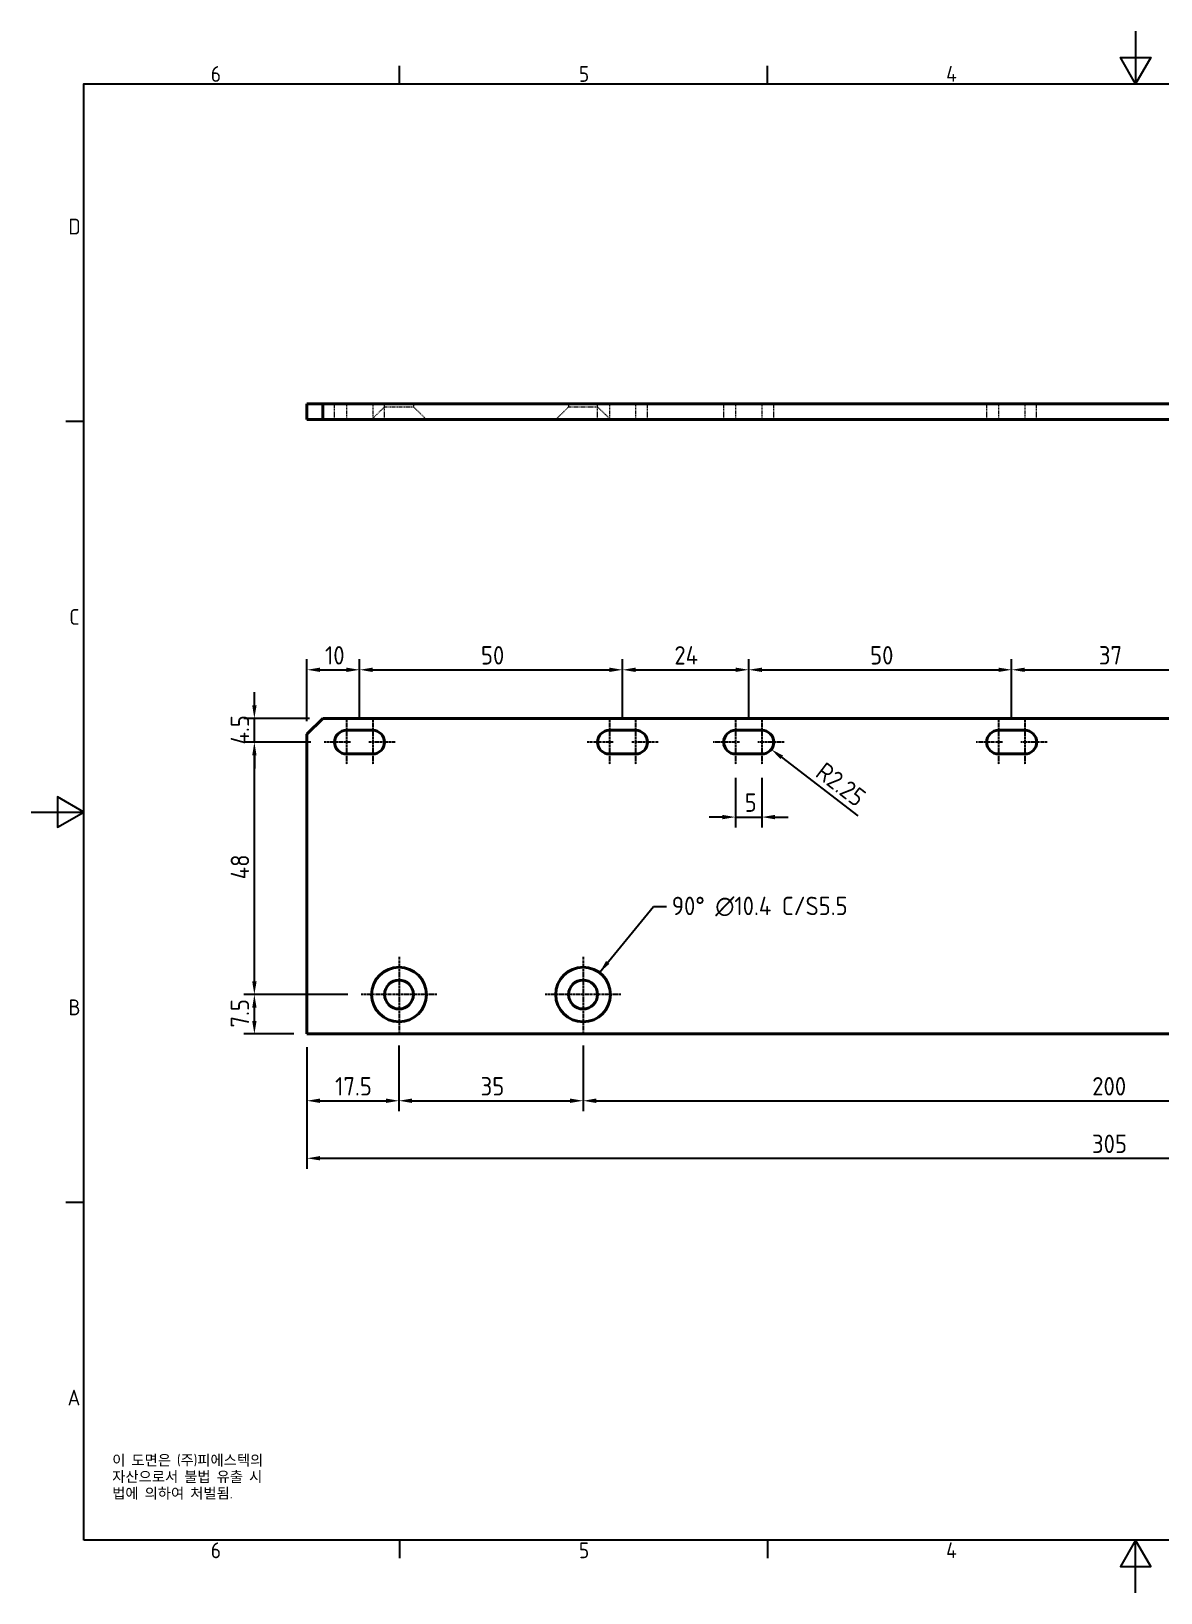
# Model space of a CAD drawing. Header units: millimetres. Extents: x 0 to 420, y 0 to 297.
# Drawn here: x 0 to 214.8, y 0 to 297 of the extents above; entities that cross this region are included whole.
import ezdxf

# ---------------------------------------------------------------- set-up
doc = ezdxf.new("R2010")
doc.units = ezdxf.units.MM
doc.linetypes.add('CHAIN', pattern=[0.7087, 0.4724, -0.0591, 0.1181, -0.0591])
doc.linetypes.add('DASHED', pattern=[0.2067, 0.1654, -0.0413])
doc.layers.get('0').update_dxf_attribs({"color": 3, "lineweight": 25, "true_color": 0x00ff00})
for name, color, linetype, lineweight, true_color in [('가려진 것(ISO)', 2, 'DASHED', 18, 0xffff00), ('가려진 좁은 것(ISO)', 2, 'DASHED', 18, 0xffff00), ('가시적인 것(ISO)', 3, 'Continuous', 40, 0x00ff00), ('기호(ISO)', 5, 'Continuous', 25, 0x0000ff), ('중심 표식(ISO)', 1, 'Continuous', 25, 0xff0000), ('치수(ISO)', 2, 'Continuous', 25, 0xffff00)]:
    doc.layers.add(name, color=color, linetype=linetype, lineweight=lineweight, true_color=true_color)
doc.layers.add('경계(ISO)', color=7, linetype='Continuous', lineweight=25)
doc.styles.add('문자 텍스트_PSTEK_POSCO', font='isocp.shx')
doc.styles.add('치수 텍스트_PSTEK_POSCO', font='isocp.shx')
doc.dimstyles.new('치수_PSTEK_POSCO', dxfattribs={"dimtxt": 3.5, "dimasz": 2.5, "dimexe": 2, "dimexo": 2.5, "dimgap": 1, "dimtad": 1, "dimrnd": 1e-08, "dimdsep": 46, "dimtxsty": '치수 텍스트_PSTEK_POSCO', "dimcen": 0.09, "dimdle": 10, "dimclrd": 7, "dimclre": 7, "dimclrt": 2, "dimadec": 1, "dimazin": 2, "dimtfac": 1, "dimtmove": 0, "dimatfit": 3, "dimfxl": 1, "dimtolj": 1, "dimlwd": -1, "dimlwe": -1, "dimarcsym": 0})
doc.dimstyles.new('치수_PSTEK_POSCO$7', dxfattribs={"dimtxt": 3.5, "dimasz": 2.5, "dimexe": 2, "dimexo": 2.5, "dimgap": 1, "dimtad": 1, "dimrnd": 1e-08, "dimdsep": 46, "dimtxsty": '치수 텍스트_PSTEK_POSCO', "dimcen": 0.09, "dimdle": 10, "dimclrd": 7, "dimclre": 7, "dimclrt": 2, "dimadec": 1, "dimazin": 2, "dimtfac": 1, "dimtmove": 0, "dimatfit": 3, "dimfxl": 1, "dimtolj": 1, "dimlwd": -1, "dimlwe": -1, "dimarcsym": 0})

# ---------------------------------------------------------------- blocks, each defined once
blk = doc.blocks.new('경계 Default Border')
at = {"layer": '경계(ISO)'}
for p, q in [((70, 287), (70, 290.4)), ((140, 287), (140, 290.4)), ((10, 222.75), (6.6, 222.75)), ((10, 74.25), (6.6, 74.25)), ((70, 10), (70, 6.6)), ((140, 10), (140, 6.6))]:
    blk.add_line(p, q, dxfattribs=at)
at = {"layer": '경계(ISO)', "flags": 128}
for points in [[(210, 297), (210, 287), (207.11, 292), (212.89, 292), (210, 287)], [(10, 10), (10, 287), (410, 287), (410, 10), (10, 10)], [(0, 148.5), (10, 148.5), (5, 151.39), (5, 145.61), (10, 148.5)], [(210, 0), (210, 10), (207.11, 5), (212.89, 5), (210, 10)]]:
    blk.add_lwpolyline(points, dxfattribs=at)
at = {"layer": '경계(ISO)', "color": 2, "true_color": 0xffff00, "char_height": 3, "attachment_point": 7, "style": '문자 텍스트_PSTEK_POSCO'}
for s, insert in [('6', (34.14, 287.37)), ('5', (104.14, 287.37)), ('4', (173.97, 287.4)), ('D', (7.08, 258.35)), ('C', (7.24, 184.1)), ('B', (7.08, 109.85)), ('A', (6.91, 35.62)), ('6', (34.14, 6.57)), ('5', (104.14, 6.57)), ('4', (173.97, 6.6))]:
    blk.add_mtext(s, dxfattribs=dict(at, insert=insert))
blk = doc.blocks.new('*D22')
at = {"layer": 'Defpoints', "color": 0, "transparency": 16777216}
for p in [(52.43, 106.28), (69.93, 106.58), (69.93, 93.58)]:
    blk.add_point(p, dxfattribs=at)
at = {"layer": '치수(ISO)', "color": 7, "transparency": 16777216}
for p, q in [((69.93, 104.08), (69.93, 91.58)), ((52.43, 103.78), (52.43, 91.58)), ((54.93, 93.58), (67.43, 93.58))]:
    blk.add_line(p, q, dxfattribs=at)
for points in [[(54.93, 94), (54.93, 93.16), (52.43, 93.58)], [(67.43, 94), (67.43, 93.16), (69.93, 93.58)]]:
    blk.add_solid(points, dxfattribs=at)
at = {"layer": '치수(ISO)', "color": 2, "transparency": 16777216, "insert": (57.78, 96.33), "char_height": 3.5, "attachment_point": 4, "style": '치수 텍스트_PSTEK_POSCO'}
blk.add_mtext('\\A1;17.5', dxfattribs=at)
blk = doc.blocks.new('*D23')
at = {"layer": 'Defpoints', "color": 0, "transparency": 16777216}
for p in [(69.93, 106.58), (104.93, 106.58), (104.93, 93.58)]:
    blk.add_point(p, dxfattribs=at)
at = {"layer": '치수(ISO)', "color": 7, "transparency": 16777216}
for p, q in [((69.93, 104.08), (69.93, 91.58)), ((104.93, 104.08), (104.93, 91.58)), ((72.43, 93.58), (102.43, 93.58))]:
    blk.add_line(p, q, dxfattribs=at)
for points in [[(72.43, 94), (72.43, 93.16), (69.93, 93.58)], [(102.43, 94), (102.43, 93.16), (104.93, 93.58)]]:
    blk.add_solid(points, dxfattribs=at)
at = {"layer": '치수(ISO)', "color": 2, "transparency": 16777216, "insert": (85.45, 96.33), "char_height": 3.5, "attachment_point": 4, "style": '치수 텍스트_PSTEK_POSCO'}
blk.add_mtext('\\A1;35', dxfattribs=at)
blk = doc.blocks.new('*D24')
at = {"layer": 'Defpoints', "color": 0, "transparency": 16777216}
for p in [(104.93, 106.58), (304.93, 106.58), (304.93, 93.58)]:
    blk.add_point(p, dxfattribs=at)
at = {"layer": '치수(ISO)', "color": 7, "transparency": 16777216}
for p, q in [((104.93, 104.08), (104.93, 91.58)), ((304.93, 104.08), (304.93, 91.58)), ((107.43, 93.58), (302.43, 93.58))]:
    blk.add_line(p, q, dxfattribs=at)
for points in [[(107.43, 94), (107.43, 93.16), (104.93, 93.58)], [(302.43, 94), (302.43, 93.16), (304.93, 93.58)]]:
    blk.add_solid(points, dxfattribs=at)
at = {"layer": '치수(ISO)', "color": 2, "transparency": 16777216, "insert": (201.75, 96.33), "char_height": 3.5, "attachment_point": 4, "style": '치수 텍스트_PSTEK_POSCO'}
blk.add_mtext('\\A1;200', dxfattribs=at)
blk = doc.blocks.new('*D27')
at = {"layer": 'Defpoints', "color": 0, "transparency": 16777216}
for p in [(62.43, 175.55), (62.43, 164.03), (52.43, 163.28)]:
    blk.add_point(p, dxfattribs=at)
at = {"layer": '치수(ISO)', "color": 7, "transparency": 16777216}
for p, q in [((52.43, 165.78), (52.43, 177.55)), ((54.93, 175.55), (59.93, 175.55)), ((62.43, 166.53), (62.43, 177.55))]:
    blk.add_line(p, q, dxfattribs=at)
for points in [[(54.93, 175.96), (54.93, 175.13), (52.43, 175.55)], [(59.93, 175.96), (59.93, 175.13), (62.43, 175.55)]]:
    blk.add_solid(points, dxfattribs=at)
at = {"layer": '치수(ISO)', "color": 2, "transparency": 16777216, "insert": (55.86, 178.3), "char_height": 3.5, "attachment_point": 4, "style": '치수 텍스트_PSTEK_POSCO'}
blk.add_mtext('\\A1;10', dxfattribs=at)
blk = doc.blocks.new('*D28')
at = {"layer": 'Defpoints', "color": 0, "transparency": 16777216}
for p in [(112.43, 175.55), (62.43, 164.03), (112.43, 164.03)]:
    blk.add_point(p, dxfattribs=at)
at = {"layer": '치수(ISO)', "color": 7, "transparency": 16777216}
for p, q in [((62.43, 166.53), (62.43, 177.55)), ((64.93, 175.55), (109.93, 175.55)), ((112.43, 166.53), (112.43, 177.55))]:
    blk.add_line(p, q, dxfattribs=at)
for points in [[(64.93, 175.96), (64.93, 175.13), (62.43, 175.55)], [(109.93, 175.96), (109.93, 175.13), (112.43, 175.55)]]:
    blk.add_solid(points, dxfattribs=at)
at = {"layer": '치수(ISO)', "color": 2, "transparency": 16777216, "insert": (85.51, 178.3), "char_height": 3.5, "attachment_point": 4, "style": '치수 텍스트_PSTEK_POSCO'}
blk.add_mtext('\\A1;50', dxfattribs=at)
blk = doc.blocks.new('*D29')
at = {"layer": 'Defpoints', "color": 0, "transparency": 16777216}
for p in [(136.43, 175.55), (112.43, 164.03), (136.43, 164.03)]:
    blk.add_point(p, dxfattribs=at)
at = {"layer": '치수(ISO)', "color": 7, "transparency": 16777216}
for p, q in [((112.43, 166.53), (112.43, 177.55)), ((114.93, 175.55), (133.93, 175.55)), ((136.43, 166.53), (136.43, 177.55))]:
    blk.add_line(p, q, dxfattribs=at)
for points in [[(114.93, 175.96), (114.93, 175.13), (112.43, 175.55)], [(133.93, 175.96), (133.93, 175.13), (136.43, 175.55)]]:
    blk.add_solid(points, dxfattribs=at)
at = {"layer": '치수(ISO)', "color": 2, "transparency": 16777216, "insert": (122.29, 178.3), "char_height": 3.5, "attachment_point": 4, "style": '치수 텍스트_PSTEK_POSCO'}
blk.add_mtext('\\A1;24', dxfattribs=at)
blk = doc.blocks.new('*D30')
at = {"layer": 'Defpoints', "color": 0, "transparency": 16777216}
for p in [(186.43, 175.55), (136.43, 164.03), (186.43, 164.03)]:
    blk.add_point(p, dxfattribs=at)
at = {"layer": '치수(ISO)', "color": 7, "transparency": 16777216}
for p, q in [((136.43, 166.53), (136.43, 177.55)), ((138.93, 175.55), (183.93, 175.55)), ((186.43, 166.53), (186.43, 177.55))]:
    blk.add_line(p, q, dxfattribs=at)
for points in [[(138.93, 175.96), (138.93, 175.13), (136.43, 175.55)], [(183.93, 175.96), (183.93, 175.13), (186.43, 175.55)]]:
    blk.add_solid(points, dxfattribs=at)
at = {"layer": '치수(ISO)', "color": 2, "transparency": 16777216, "insert": (159.51, 178.3), "char_height": 3.5, "attachment_point": 4, "style": '치수 텍스트_PSTEK_POSCO'}
blk.add_mtext('\\A1;50', dxfattribs=at)
blk = doc.blocks.new('*D31')
at = {"layer": 'Defpoints', "color": 0, "transparency": 16777216}
for p in [(223.43, 175.55), (186.43, 164.03), (223.43, 164.03)]:
    blk.add_point(p, dxfattribs=at)
at = {"layer": '치수(ISO)', "color": 7, "transparency": 16777216}
for p, q in [((186.43, 166.53), (186.43, 177.55)), ((188.93, 175.55), (220.93, 175.55)), ((223.43, 166.53), (223.43, 177.55))]:
    blk.add_line(p, q, dxfattribs=at)
for points in [[(188.93, 175.96), (188.93, 175.13), (186.43, 175.55)], [(220.93, 175.96), (220.93, 175.13), (223.43, 175.55)]]:
    blk.add_solid(points, dxfattribs=at)
at = {"layer": '치수(ISO)', "color": 2, "transparency": 16777216, "insert": (203.01, 178.3), "char_height": 3.5, "attachment_point": 4, "style": '치수 텍스트_PSTEK_POSCO'}
blk.add_mtext('\\A1;37', dxfattribs=at)
blk = doc.blocks.new('*D36')
at = {"layer": 'Defpoints', "color": 0, "transparency": 16777216}
for p in [(52.43, 106.28), (357.43, 106.28), (357.43, 82.64)]:
    blk.add_point(p, dxfattribs=at)
at = {"layer": '치수(ISO)', "color": 7, "transparency": 16777216}
for p, q in [((52.43, 103.78), (52.43, 80.64)), ((357.43, 103.78), (357.43, 80.64)), ((54.93, 82.64), (354.93, 82.64))]:
    blk.add_line(p, q, dxfattribs=at)
for points in [[(54.93, 83.06), (54.93, 82.23), (52.43, 82.64)], [(354.93, 83.06), (354.93, 82.23), (357.43, 82.64)]]:
    blk.add_solid(points, dxfattribs=at)
at = {"layer": '치수(ISO)', "color": 2, "transparency": 16777216, "insert": (201.71, 85.39), "char_height": 3.5, "attachment_point": 4, "style": '치수 텍스트_PSTEK_POSCO'}
blk.add_mtext('\\A1;305', dxfattribs=at)
blk = doc.blocks.new('*D37')
at = {"layer": 'Defpoints', "color": 0, "transparency": 16777216}
for p in [(42.43, 166.28), (55.43, 166.28), (55.68, 161.78)]:
    blk.add_point(p, dxfattribs=at)
at = {"layer": '치수(ISO)', "color": 7, "transparency": 16777216}
for p, q in [((42.43, 168.78), (42.43, 171.28)), ((52.93, 166.28), (40.43, 166.28)), ((42.43, 161.78), (42.43, 166.28)), ((53.18, 161.78), (40.43, 161.78)), ((42.43, 159.28), (42.43, 156.78))]:
    blk.add_line(p, q, dxfattribs=at)
for points in [[(42.02, 168.78), (42.85, 168.78), (42.43, 166.28)], [(42.02, 159.28), (42.85, 159.28), (42.43, 161.78)]]:
    blk.add_solid(points, dxfattribs=at)
at = {"layer": '치수(ISO)', "color": 2, "transparency": 16777216, "insert": (39.68, 161.34), "char_height": 3.5, "attachment_point": 4, "rotation": 90, "style": '치수 텍스트_PSTEK_POSCO'}
blk.add_mtext('\\A1;4.5', dxfattribs=at)
blk = doc.blocks.new('*D38')
at = {"layer": 'Defpoints', "color": 0, "transparency": 16777216}
for p in [(42.43, 161.78), (55.68, 161.78), (62.73, 113.78)]:
    blk.add_point(p, dxfattribs=at)
at = {"layer": '치수(ISO)', "color": 7, "transparency": 16777216}
for p, q in [((53.18, 161.78), (40.43, 161.78)), ((42.43, 116.28), (42.43, 159.28)), ((60.23, 113.78), (40.43, 113.78))]:
    blk.add_line(p, q, dxfattribs=at)
for points in [[(42.02, 159.28), (42.85, 159.28), (42.43, 161.78)], [(42.02, 116.28), (42.85, 116.28), (42.43, 113.78)]]:
    blk.add_solid(points, dxfattribs=at)
at = {"layer": '치수(ISO)', "color": 2, "transparency": 16777216, "insert": (39.68, 135.69), "char_height": 3.5, "attachment_point": 4, "rotation": 90, "style": '치수 텍스트_PSTEK_POSCO'}
blk.add_mtext('\\A1;48', dxfattribs=at)
blk = doc.blocks.new('*D39')
at = {"layer": 'Defpoints', "color": 0, "transparency": 16777216}
for p in [(42.43, 113.78), (62.73, 113.78), (52.43, 106.28)]:
    blk.add_point(p, dxfattribs=at)
at = {"layer": '치수(ISO)', "color": 7, "transparency": 16777216}
for p, q in [((60.23, 113.78), (40.43, 113.78)), ((42.43, 108.78), (42.43, 111.28)), ((49.93, 106.28), (40.43, 106.28))]:
    blk.add_line(p, q, dxfattribs=at)
for points in [[(42.02, 111.28), (42.85, 111.28), (42.43, 113.78)], [(42.02, 108.78), (42.85, 108.78), (42.43, 106.28)]]:
    blk.add_solid(points, dxfattribs=at)
at = {"layer": '치수(ISO)', "color": 2, "transparency": 16777216, "insert": (39.68, 107.5), "char_height": 3.5, "attachment_point": 4, "rotation": 90, "style": '치수 텍스트_PSTEK_POSCO'}
blk.add_mtext('\\A1;7.5', dxfattribs=at)
blk = doc.blocks.new('*D40')
at = {"layer": 'Defpoints', "color": 0, "transparency": 16777216}
for p in [(133.93, 157.53), (138.93, 157.53), (138.93, 147.53)]:
    blk.add_point(p, dxfattribs=at)
at = {"layer": '치수(ISO)', "color": 7, "transparency": 16777216}
for p, q in [((133.93, 155.03), (133.93, 145.53)), ((138.93, 155.03), (138.93, 145.53)), ((131.43, 147.53), (128.93, 147.53)), ((133.93, 147.53), (138.93, 147.53)), ((141.43, 147.53), (143.93, 147.53))]:
    blk.add_line(p, q, dxfattribs=at)
for points in [[(131.43, 147.95), (131.43, 147.12), (133.93, 147.53)], [(141.43, 147.95), (141.43, 147.12), (138.93, 147.53)]]:
    blk.add_solid(points, dxfattribs=at)
at = {"layer": '치수(ISO)', "color": 2, "transparency": 16777216, "insert": (135.66, 150.28), "char_height": 3.5, "attachment_point": 4, "style": '치수 텍스트_PSTEK_POSCO'}
blk.add_mtext('\\A1;5', dxfattribs=at)
blk = doc.blocks.new('*D41')
at = {"layer": 'Defpoints', "color": 0, "transparency": 16777216}
for p in [(138.93, 161.78), (140.72, 160.42)]:
    blk.add_point(p, dxfattribs=at)
at = {"layer": '치수(ISO)', "color": 7, "transparency": 16777216}
blk.add_line((157.25, 147.78), (142.71, 158.9), dxfattribs=at)
blk.add_solid([(142.96, 159.23), (142.45, 158.57), (140.72, 160.42)], dxfattribs=at)
at = {"layer": '치수(ISO)', "color": 2, "transparency": 16777216, "insert": (149.95, 156.82), "char_height": 3.5, "attachment_point": 4, "rotation": 322.6043, "style": '치수 텍스트_PSTEK_POSCO'}
blk.add_mtext('\\A1;R2.25', dxfattribs=at)

msp = doc.modelspace()

# ---------------------------------------------------------------- linework, layer by layer
at = {"layer": '가려진 것(ISO)'}
for p, q in [((57.683, 223.124), (57.683, 226.124)), ((67.183, 223.124), (67.183, 226.124)), ((72.683, 226.124), (72.683, 225.574)), ((102.183, 226.124), (102.183, 225.574)), ((107.683, 223.124), (107.683, 226.124)), ((117.183, 223.124), (117.183, 226.124)), ((131.683, 223.124), (131.683, 226.124)), ((141.183, 223.124), (141.183, 226.124)), ((181.683, 223.124), (181.683, 226.124)), ((191.183, 223.124), (191.183, 226.124)), ((67.183, 225.574), (64.733, 223.124)), ((67.183, 225.574), (72.683, 225.574)), ((72.683, 225.574), (75.133, 223.124)), ((102.183, 225.574), (99.733, 223.124)), ((102.183, 225.574), (107.683, 225.574)), ((107.683, 225.574), (110.133, 223.124))]:
    msp.add_line(p, q, dxfattribs=at)
at = {"layer": '가려진 좁은 것(ISO)'}
for p, q in [((59.933, 226.124), (59.933, 223.124)), ((64.933, 226.124), (64.933, 223.124)), ((109.933, 226.124), (109.933, 223.124)), ((114.933, 226.124), (114.933, 223.124)), ((133.933, 226.124), (133.933, 223.124)), ((138.933, 226.124), (138.933, 223.124)), ((183.933, 226.124), (183.933, 223.124)), ((188.933, 226.124), (188.933, 223.124))]:
    msp.add_line(p, q, dxfattribs=at)
at = {"layer": '가시적인 것(ISO)'}
for p, q in [((55.433, 226.124), (52.433, 226.124)), ((52.433, 226.124), (52.433, 223.124)), ((55.433, 223.124), (55.433, 226.124)), ((354.433, 226.124), (55.433, 226.124)), ((52.433, 223.124), (55.433, 223.124)), ((354.433, 223.124), (55.433, 223.124)), ((52.433, 163.283), (55.433, 166.283)), ((354.433, 166.283), (55.433, 166.283)), ((59.933, 164.033), (64.933, 164.033)), ((109.933, 164.033), (114.933, 164.033)), ((133.933, 164.033), (138.933, 164.033)), ((183.933, 164.033), (188.933, 164.033)), ((52.433, 163.283), (52.433, 106.283)), ((64.933, 159.533), (59.933, 159.533)), ((114.933, 159.533), (109.933, 159.533)), ((138.933, 159.533), (133.933, 159.533)), ((188.933, 159.533), (183.933, 159.533)), ((52.433, 106.283), (357.433, 106.283))]:
    msp.add_line(p, q, dxfattribs=at)
for centre, radius in [((69.933, 113.783), 5.2), ((104.933, 113.783), 5.2), ((69.933, 113.783), 2.75), ((104.933, 113.783), 2.75)]:
    msp.add_circle(centre, radius, dxfattribs=at)
for centre, start, end in [((59.933, 161.783), 90, 270), ((64.933, 161.783), 270, 90), ((109.933, 161.783), 90, 270), ((114.933, 161.783), 270, 90), ((133.933, 161.783), 90, 270), ((138.933, 161.783), 270, 90), ((183.933, 161.783), 90, 270), ((188.933, 161.783), 270, 90)]:
    msp.add_arc(centre, 2.25, start, end, dxfattribs=at)
at = {"layer": '중심 표식(ISO)', "linetype": 'CHAIN'}
for p, q in [((59.933, 166.033), (59.933, 157.533)), ((64.933, 166.033), (64.933, 157.533)), ((109.933, 166.033), (109.933, 157.533)), ((114.933, 166.033), (114.933, 157.533)), ((133.933, 166.033), (133.933, 157.533)), ((138.933, 166.033), (138.933, 157.533)), ((183.933, 166.033), (183.933, 157.533)), ((188.933, 166.033), (188.933, 157.533)), ((60.683, 161.783), (55.683, 161.783)), ((69.183, 161.783), (64.183, 161.783)), ((110.683, 161.783), (105.683, 161.783)), ((119.183, 161.783), (114.183, 161.783)), ((134.683, 161.783), (129.683, 161.783)), ((143.183, 161.783), (138.183, 161.783)), ((184.683, 161.783), (179.683, 161.783)), ((193.183, 161.783), (188.183, 161.783)), ((69.933, 120.983), (69.933, 106.583)), ((104.933, 120.983), (104.933, 106.583)), ((77.133, 113.783), (62.733, 113.783)), ((112.133, 113.783), (97.733, 113.783))]:
    msp.add_line(p, q, dxfattribs=at)

# ---------------------------------------------------------------- block references
msp.add_blockref('경계 Default Border', (0, 0))

# ---------------------------------------------------------------- texts
at = {"layer": '기호(ISO)', "color": 2, "true_color": 0xffff00, "insert": (121.81, 130.521), "char_height": 3.5, "width": 39.32416, "attachment_point": 4, "line_spacing_factor": 0.6125, "style": '치수 텍스트_PSTEK_POSCO'}
msp.add_mtext('{90° \\fAIGDT|b0|i0;\\H3.5000;n\\fisocp|b0|i0;\\H3.5000;10.4 C/S5.5}', dxfattribs=at)
at = {"layer": '기호(ISO)', "color": 7, "insert": (15.395, 26.228), "char_height": 2, "width": 51.24014, "attachment_point": 1, "line_spacing_factor": 0.944221, "style": '문자 텍스트_PSTEK_POSCO'}
msp.add_mtext('{이 도면은 (주)피에스텍의\\P자산으로서 불법 유출 시 \\P법에 의하여 처벌됨.}', dxfattribs=at)

# ---------------------------------------------------------------- dimensions: what is measured, and where the dimension line sits
at = {"layer": '치수(ISO)', "color": 7}
for base, p1, p2, angle, override, picture, middle in [((62.433, 175.546), (52.433, 163.283), (62.433, 164.033), 180, {"dimdec": 2, "dimtp": 0, "dimtm": 0, "dimtdec": 2, "dimtofl": 0, "dimatfit": 1}, '*D27', (57.433, 175.546)), ((112.433, 175.546), (62.433, 164.033), (112.433, 164.033), 180, {"dimdec": 2, "dimtp": 0, "dimtm": 0, "dimtdec": 2, "dimtofl": 0, "dimatfit": 1}, '*D28', (87.433, 175.546)), ((136.433, 175.546), (112.433, 164.033), (136.433, 164.033), 180, {"dimdec": 2, "dimtp": 0, "dimtm": 0, "dimtdec": 2, "dimtofl": 0, "dimatfit": 1}, '*D29', (124.433, 175.546)), ((186.433, 175.546), (136.433, 164.033), (186.433, 164.033), 180, {"dimdec": 2, "dimtp": 0, "dimtm": 0, "dimtdec": 2, "dimtofl": 0, "dimatfit": 1}, '*D30', (161.433, 175.546)), ((223.433, 175.546), (186.433, 164.033), (223.433, 164.033), 180, {"dimdec": 2, "dimtp": 0, "dimtm": 0, "dimtdec": 2, "dimtofl": 0, "dimatfit": 1}, '*D31', (204.933, 175.546)), ((42.433, 166.283), (55.683, 161.783), (55.433, 166.283), 90, {"dimdec": 2, "dimtp": 0, "dimtm": 0, "dimtdec": 2, "dimtofl": 1, "dimatfit": 1}, '*D37', (42.433, 164.033)), ((42.433, 161.783), (62.733, 113.783), (55.683, 161.783), 90, {"dimdec": 2, "dimtp": 0, "dimtm": 0, "dimtdec": 2, "dimtofl": 0, "dimatfit": 1}, '*D38', (42.433, 137.793)), ((138.933, 147.533), (133.933, 157.533), (138.933, 157.533), 180, {"dimdec": 2, "dimtp": 0, "dimtm": 0, "dimtdec": 2, "dimtofl": 1, "dimatfit": 1}, '*D40', (136.433, 147.533)), ((42.433, 113.783), (52.433, 106.283), (62.733, 113.783), 90, {"dimdec": 2, "dimtp": 0, "dimtm": 0, "dimtdec": 2, "dimtofl": 0, "dimatfit": 1}, '*D39', (42.433, 110.023)), ((69.933, 93.581), (52.433, 106.283), (69.933, 106.583), 180, {"dimdec": 2, "dimtp": 0, "dimtm": 0, "dimtdec": 2, "dimtofl": 0, "dimatfit": 1}, '*D22', (61.173, 93.581)), ((357.433, 82.643), (52.433, 106.283), (357.433, 106.283), 180, {"dimdec": 2, "dimtp": 0, "dimtm": 0, "dimtdec": 2, "dimtofl": 0, "dimatfit": 1}, '*D36', (204.933, 82.643)), ((104.933, 93.581), (69.933, 106.583), (104.933, 106.583), 180, {"dimdec": 2, "dimtp": 0, "dimtm": 0, "dimtdec": 2, "dimtofl": 0, "dimatfit": 1}, '*D23', (87.443, 93.581)), ((304.933, 93.581), (104.933, 106.583), (304.933, 106.583), 180, {"dimdec": 2, "dimtp": 0, "dimtm": 0, "dimtdec": 2, "dimtofl": 0, "dimatfit": 1}, '*D24', (204.943, 93.581))]:
    dim = msp.add_linear_dim(base=base, p1=p1, p2=p2, angle=angle, dimstyle='치수_PSTEK_POSCO', override=override, dxfattribs=at)
    dim.commit()
    dim.dimension.update_dxf_attribs({"geometry": picture, "text_midpoint": middle, "dimtype": 160})
dim = msp.add_radius_dim(center=(138.933, 161.783), mpoint=(140.721, 160.416), dimstyle='치수_PSTEK_POSCO', override={"dimdec": 2, "dimcen": 0, "dimtp": 0, "dimtm": 0, "dimtdec": 2, "dimtofl": 0}, dxfattribs=at)
dim.commit()
dim.dimension.update_dxf_attribs({"geometry": '*D41', "text_midpoint": (152.371, 151.51), "dimtype": 164})

# ---------------------------------------------------------------- leaders
at = {"layer": '기호(ISO)', "color": 7, "annotation_type": 0, "has_hookline": 1, "hookline_direction": 0, "text_width": 37.174}
msp.add_leader([(108.043, 117.95), (118.31, 130.521), (120.81, 130.521)], dimstyle='치수_PSTEK_POSCO$7', override={"dimtad": 0}, dxfattribs=at)

doc.saveas('drawing.dxf')
